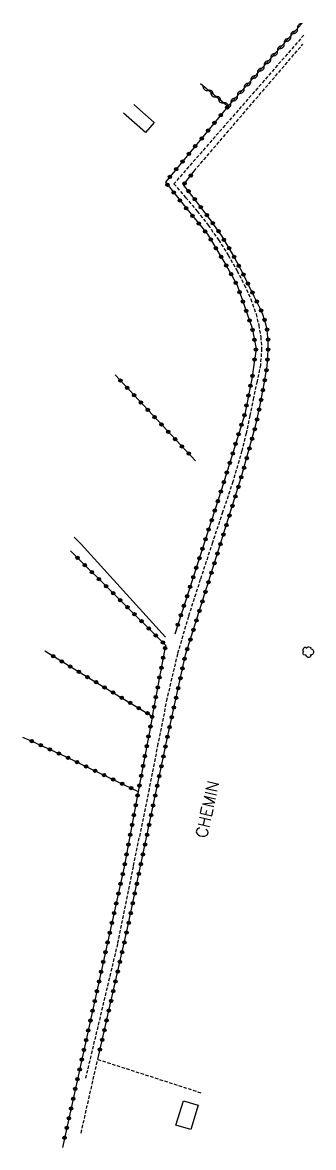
# Model space of a CAD drawing. Header units: millimetres. Extents: x 124000 to 124813, y 125000 to 125861.
# Drawn here: x 124199.4 to 124243, y 125058.3 to 125227 of the extents above; entities that cross this region are included whole.
import ezdxf

# ---------------------------------------------------------------- set-up
doc = ezdxf.new("R2010")
doc.units = ezdxf.units.MM
doc.linetypes.add('DASHED', pattern=[0.75, 0.5, -0.25])
doc.layers.get('0').update_dxf_attribs({"linetype": 'CONTINUOUS'})
for name, color, linetype in [('W0070', 7, 'DASHED'), ('W0104', 1, 'CONTINUOUS'), ('W0112', 1, 'DASHED'), ('W0300', 7, 'CONTINUOUS'), ('W0310', 3, 'CONTINUOUS'), ('W0323', 7, 'CONTINUOUS'), ('W0989', 7, 'CONTINUOUS')]:
    doc.layers.add(name, color=color, linetype=linetype)
doc.styles.get("Standard").update_dxf_attribs({"font": 'romans.shx', "width": 0.85})

# ---------------------------------------------------------------- blocks, each defined once
blk = doc.blocks.new('T300')
for p, q in [((-0.8, 0.51), (-0.86, 0.34)), ((-0.86, 0.34), (-0.86, 0.17)), ((-0.86, 0.17), (-0.74, 0.06)), ((-0.69, 0.63), (-0.8, 0.51)), ((-0.8, -0.06), (-0.74, 0.06)), ((-0.74, 0.06), (-0.69, 0.11)), ((-0.57, 0.69), (-0.69, 0.63)), ((-0.46, 0.69), (-0.57, 0.69)), ((-0.29, 0.63), (-0.46, 0.69)), ((-0.29, 0.63), (-0.17, 0.74)), ((-0.23, 0.57), (-0.29, 0.63)), ((-0.17, 0.74), (-0.06, 0.8)), ((-0.06, 0.8), (0.06, 0.8)), ((0.06, 0.8), (0.23, 0.74)), ((0.23, 0.74), (0.34, 0.63)), ((0.34, 0.63), (0.4, 0.51)), ((0.46, 0.46), (0.34, 0.46)), ((0.4, 0.51), (0.4, 0.46)), ((0.57, 0.4), (0.46, 0.46)), ((0.57, 0.4), (0.69, 0.29)), ((0.69, 0.29), (0.74, 0.17)), ((0.74, 0.06), (0.69, -0.17)), ((0.74, 0.17), (0.74, 0.06)), ((-0.8, -0.17), (-0.8, -0.06)), ((-0.8, -0.23), (-0.8, -0.17)), ((-0.74, -0.34), (-0.8, -0.23)), ((-0.69, -0.4), (-0.74, -0.34)), ((-0.51, -0.46), (-0.69, -0.4)), ((-0.4, -0.46), (-0.51, -0.46)), ((-0.4, -0.46), (-0.34, -0.46)), ((-0.34, -0.46), (-0.34, -0.4)), ((-0.34, -0.51), (-0.34, -0.46)), ((-0.29, -0.63), (-0.34, -0.51)), ((-0.17, -0.74), (-0.29, -0.63)), ((-0.06, -0.8), (-0.17, -0.74)), ((0.06, -0.8), (-0.06, -0.8)), ((0.17, -0.74), (0.06, -0.8)), ((0.23, -0.69), (0.17, -0.74)), ((0.29, -0.46), (0.23, -0.46)), ((0.29, -0.63), (0.23, -0.69)), ((0.46, -0.4), (0.29, -0.46)), ((0.34, -0.51), (0.29, -0.63)), ((0.34, -0.51), (0.34, -0.46)), ((0.57, -0.34), (0.46, -0.4)), ((0.63, -0.29), (0.57, -0.34)), ((0.69, -0.17), (0.63, -0.29))]:
    blk.add_line(p, q)
blk = doc.blocks.new('t323o')
at = {"color": 0, "linetype": 'Continuous'}
for radius in [0.25, 0.15]:
    blk.add_circle((0, 0), radius, dxfattribs=at)
blk = doc.blocks.new('t310o')
at = {"color": 0, "linetype": 'Continuous'}
for centre, start, end in [((-0.5, 0.38), 216.8699, 323.1304), ((0.5, -0.37), 36.8699, 143.1303)]:
    blk.add_arc(centre, 0.625, start, end, dxfattribs=at)

msp = doc.modelspace()

# ---------------------------------------------------------------- linework, layer by layer
at = {"layer": 'W0070'}
for points in [[(124241.59, 125225.15), (124241.59, 125225.15), (124231.75, 125213.89), (124222.1, 125202.85)], [(124222.1, 125202.85), (124223.85, 125200.8), (124225.6, 125198.75), (124227.25, 125196.64), (124228.8, 125194.43), (124230.25, 125192.15), (124231.58, 125189.81), (124232.66, 125187.7), (124233.65, 125185.55), (124234.42, 125183.33), (124234.83, 125181.62), (124235.13, 125179.88), (124235.26, 125178.13), (124235.08, 125175.66), (124234.94, 125175)], [(124234.94, 125175), (124234.57, 125173.2), (124234.02, 125170.73), (124233.5, 125168.07), (124232.93, 125165.41), (124232.29, 125162.78), (124230.95, 125158.16), (124229.41, 125153.6), (124227.88, 125149.03), (124226.06, 125143.48), (124224.27, 125137.93), (124222.64, 125132.33), (124221.06, 125125.62), (124219.71, 125118.84), (124218.38, 125112.07), (124215.99, 125100.45), (124213.64, 125088.83), (124208.85, 125068.7), (124208.85, 125068.7), (124208.85, 125068.7)]]:
    msp.add_lwpolyline(points, dxfattribs=at)
at = {"layer": 'W0104'}
for points in [[(124217.83, 125210.54), (124214.54, 125213.45)], [(124216.11, 125214.75), (124219.16, 125212.05), (124217.83, 125210.54)]]:
    msp.add_lwpolyline(points, dxfattribs=at)
msp.add_lwpolyline([(124225.76, 125064.63), (124224.65, 125060.99), (124222.41, 125061.67), (124223.52, 125065.31), (124225.76, 125064.63)], close=True, dxfattribs=at)
at = {"layer": 'W0112'}
for points in [[(124225.13, 125204.76), (124241.43, 125223.78)], [(124208.18, 125060.47), (124210.68, 125071.51)], [(124210.68, 125071.51), (124226.35, 125066.45)]]:
    msp.add_lwpolyline(points, dxfattribs=at)
at = {"layer": 'W0300'}
msp.add_lwpolyline([(124207.14, 125149.86), (124208.18, 125148.78), (124220.82, 125134.84)], dxfattribs=at)
at = {"layer": 'W0310'}
msp.add_lwpolyline([(124241.26, 125226.82), (124230.21, 125214.45), (124226.08, 125217.82)], dxfattribs=at)
at = {"layer": 'W0323'}
for points in [[(124230.21, 125214.45), (124220.84, 125203.08), (124224.02, 125199.1), (124227.15, 125195.27), (124229.91, 125190.67), (124231.59, 125187.62), (124233.86, 125181.21), (124234.42, 125178.09), (124234.01, 125175)], [(124235.99, 125175), (124236.07, 125175.49), (124236.24, 125177.89), (124236.24, 125178.87), (124236.21, 125179.86), (124236.1, 125180.83), (124235.93, 125181.65), (124235.7, 125182.46), (124235.43, 125183.25), (124235.05, 125184.16), (124234.61, 125185.04), (124234.16, 125185.93), (124232.64, 125189.02), (124231.03, 125192.08), (124229.27, 125195.04), (124227.45, 125197.65), (124225.49, 125200.17), (124223.54, 125202.7), (124225.13, 125204.76)], [(124210.68, 125071.51), (124215.16, 125091.2), (124221.07, 125119.6), (124223.84, 125132.2), (124228.2, 125146), (124232.25, 125158.94), (124234.4, 125166.7), (124234.69, 125168.04), (124234.97, 125169.38), (124235.24, 125170.73), (124235.69, 125173.1), (124235.99, 125175)], [(124234.01, 125175), (124233.85, 125173.83), (124232.73, 125168.31), (124229.26, 125156.98), (124222.22, 125135.27)], [(124213.3, 125174.18), (124225.35, 125161.27)], [(124206.6, 125147.77), (124220.85, 125133.66)], [(124202.73, 125132.78), (124205.59, 125131.03), (124210.01, 125128.34), (124214.43, 125125.67), (124218.86, 125123)], [(124220.85, 125133.66), (124218.86, 125123), (124218.72, 125122.23), (124216.76, 125111.71), (124214.66, 125100.4), (124205.39, 125058.3), (124205.39, 125058.3)], [(124199.4, 125119.83), (124200.36, 125119.44), (124205.86, 125116.93), (124211.31, 125114.32), (124216.76, 125111.71)]]:
    msp.add_lwpolyline(points, dxfattribs=at)

# ---------------------------------------------------------------- block references
at = {"layer": 'W0300'}
msp.add_blockref('T300', (124242.3, 125132.59), dxfattribs=at)
at = {"layer": 'W0310'}
for p, rotation in [((124240.65, 125226.13), 228.2390659870513), ((124239.65, 125225.01), 228.2390659870513), ((124237.65, 125222.78), 228.2390659870513), ((124238.65, 125223.89), 228.2390659870513), ((124236.65, 125221.66), 228.2390659870513), ((124234.65, 125219.42), 228.2390659870513), ((124235.65, 125220.54), 228.2390659870513), ((124233.65, 125218.3), 228.2390659870513), ((124227.24, 125216.87), 140.7733072416508), ((124228.4, 125215.92), 140.7733072416508), ((124231.65, 125216.06), 228.2390659870513), ((124232.65, 125217.18), 228.2390659870513), ((124229.56, 125214.98), 140.7733072416508), ((124230.65, 125214.94), 228.2390659870513)]:
    msp.add_blockref('t310o', p, dxfattribs=dict(at, rotation=rotation))
at = {"layer": 'W0323'}
for p, rotation in [((124229.13, 125213.13), 230.507588216768), ((124230.08, 125214.29), 230.507588216768), ((124228.17, 125211.97), 230.507588216768), ((124226.27, 125209.66), 230.507588216768), ((124227.22, 125210.82), 230.507588216768), ((124225.31, 125208.5), 230.507588216768), ((124223.4, 125206.19), 230.507588216768), ((124224.36, 125207.34), 230.507588216768), ((124222.45, 125205.03), 230.507588216768), ((124221.13, 125202.71), 308.6158913358503), ((124221.5, 125203.87), 230.507588216768), ((124223.7, 125202.9), 52.36033973293065), ((124224.62, 125204.09), 52.36033973293065), ((124222.07, 125201.54), 308.6158913358503), ((124224.3, 125201.72), 127.6813271414572), ((124223.01, 125200.36), 308.6158913358503), ((124225.22, 125200.53), 127.6813271414572), ((124226.14, 125199.34), 127.6955315517832), ((124223.94, 125199.19), 308.6158913358503), ((124224.89, 125198.03), 309.2902229835111), ((124227.05, 125198.16), 127.6955315517832), ((124225.84, 125196.87), 309.2902229835111), ((124227.94, 125196.94), 124.9536666536005), ((124226.79, 125195.71), 309.2902229835111), ((124227.63, 125194.47), 300.9948448520774), ((124228.8, 125195.72), 124.9536666536005), ((124229.61, 125194.46), 120.7068777034304), ((124228.4, 125193.18), 300.9948448520774), ((124230.38, 125193.17), 120.7068777034304), ((124229.18, 125191.9), 300.9948448520774), ((124231.14, 125191.87), 117.7825053192807), ((124229.95, 125190.61), 298.8432878487981), ((124230.67, 125189.3), 298.8432878487981), ((124231.83, 125190.55), 117.7825053192807), ((124232.53, 125189.22), 117.7825053192807), ((124231.39, 125187.98), 298.8432878487981), ((124233.2, 125187.88), 116.2681845099083), ((124231.95, 125186.6), 289.462923803422), ((124233.87, 125186.53), 116.2681845099083), ((124232.45, 125185.18), 289.462923803422), ((124234.54, 125185.19), 116.8753140977393), ((124232.95, 125183.77), 289.462923803422), ((124235.19, 125183.84), 112.7941923395451), ((124235.71, 125182.43), 105.4948485991861), ((124233.45, 125182.35), 289.462923803422), ((124233.91, 125180.93), 280.1590559959233), ((124236.07, 125180.98), 101.7682889318166), ((124234.17, 125179.45), 280.1590559959233), ((124236.22, 125179.49), 92.03503445706157), ((124234.4, 125177.97), 262.4126370625356), ((124236.24, 125177.99), 89.94177260161722), ((124234.2, 125176.49), 262.4126370625356), ((124236.14, 125176.49), 85.94494821127829), ((124233.87, 125174.02), 262.3860618754879), ((124235.97, 125174.87), 80.83670335826382), ((124214.09, 125173.33), 313.0348767829195), ((124233.59, 125172.55), 258.5603806050767), ((124235.73, 125173.39), 80.83670335826382), ((124215.11, 125172.23), 313.0348767829195), ((124216.14, 125171.14), 313.0348767829195), ((124233.29, 125171.08), 258.5603806050767), ((124235.46, 125171.91), 79.2799586404289), ((124217.16, 125170.04), 313.0348767829195), ((124218.18, 125168.94), 313.0348767829195), ((124232.99, 125169.61), 258.5603806050767), ((124234.88, 125168.97), 78.00156769508676), ((124235.18, 125170.44), 78.88695946361439), ((124219.21, 125167.85), 313.0348767829195), ((124232.68, 125168.15), 252.9687187637485), ((124234.57, 125167.5), 77.99287341198803), ((124220.23, 125166.75), 313.0348767829195), ((124221.26, 125165.65), 313.0348767829195), ((124232.24, 125166.71), 252.9687187637485), ((124234.22, 125166.04), 74.51967447780866), ((124222.28, 125164.56), 313.0348767829195), ((124231.8, 125165.28), 252.9687187637485), ((124233.82, 125164.6), 74.51967447780866), ((124223.3, 125163.46), 313.0348767829195), ((124224.33, 125162.37), 313.0348767829195), ((124230.92, 125162.41), 252.9687187637485), ((124231.36, 125163.84), 252.9687187637485), ((124233.42, 125163.15), 74.51967447780866), ((124230.48, 125160.97), 252.9687187637485), ((124233.02, 125161.71), 74.51967447780866), ((124230.04, 125159.54), 252.9687187637485), ((124232.21, 125158.82), 72.58622005643043), ((124232.62, 125160.26), 74.51967447780866), ((124229.61, 125158.11), 252.9687187637485), ((124231.77, 125157.39), 72.58622005643043), ((124229.16, 125156.67), 252.0349905040082), ((124231.32, 125155.95), 72.58622005643043), ((124228.24, 125153.82), 252.0349905040082), ((124228.7, 125155.25), 252.0349905040082), ((124230.87, 125154.52), 72.58622005643043), ((124227.77, 125152.39), 252.0349905040082), ((124230.42, 125153.09), 72.58622005643043), ((124227.31, 125150.97), 252.0349905040082), ((124229.97, 125151.66), 72.58622005643043), ((124226.85, 125149.54), 252.0349905040082), ((124229.07, 125148.8), 72.58622005643043), ((124229.52, 125150.23), 72.58622005643043), ((124226.38, 125148.11), 252.0349905040082), ((124228.62, 125147.37), 72.58622005643043), ((124207.67, 125146.72), 315.2720969374054), ((124208.73, 125145.66), 315.2720969374054), ((124225.92, 125146.68), 252.0349905040082), ((124228.17, 125145.94), 72.50124702877777), ((124209.8, 125144.6), 315.2720969374054), ((124225, 125143.83), 252.0349905040082), ((124225.46, 125145.26), 252.0349905040082), ((124227.72, 125144.5), 72.50124702877777), ((124210.86, 125143.55), 315.2720969374054), ((124211.93, 125142.49), 315.2720969374054), ((124224.53, 125142.4), 252.0349905040082), ((124227.27, 125143.07), 72.50124702877777), ((124213, 125141.44), 315.2720969374054), ((124214.06, 125140.38), 315.2720969374054), ((124224.07, 125140.98), 252.0349905040082), ((124226.82, 125141.64), 72.50124702877777), ((124215.13, 125139.33), 315.2720969374054), ((124223.61, 125139.55), 252.0349905040082), ((124225.92, 125138.78), 72.50124702877777), ((124226.37, 125140.21), 72.50124702877777), ((124216.19, 125138.27), 315.2720969374054), ((124217.26, 125137.22), 315.2720969374054), ((124223.15, 125138.12), 252.0349905040082), ((124225.47, 125137.35), 72.50124702877777), ((124218.32, 125136.16), 315.2720969374054), ((124222.68, 125136.7), 252.0349905040082), ((124225.02, 125135.92), 72.50124702877777), ((124219.39, 125135.1), 315.2720969374054), ((124220.45, 125134.05), 315.2720969374054), ((124224.57, 125134.49), 72.50124702877777), ((124204.01, 125131.99), 328.4309332753794), ((124220.77, 125133.22), 259.4413663727259), ((124224.11, 125133.06), 72.50124702877777), ((124205.29, 125131.21), 328.4309332753794), ((124206.57, 125130.43), 328.751154368184), ((124220.22, 125130.27), 259.4413663727259), ((124220.49, 125131.75), 259.4413663727259), ((124223.39, 125130.15), 77.6032577369768), ((124223.71, 125131.62), 77.6032577369768), ((124207.85, 125129.65), 328.751154368184), ((124209.14, 125128.87), 328.751154368184), ((124219.94, 125128.8), 259.4413663727259), ((124223.07, 125128.69), 77.6032577369768), ((124210.42, 125128.1), 328.8709073379852), ((124211.7, 125127.32), 328.8709073379852), ((124219.67, 125127.32), 259.4413663727259), ((124222.75, 125127.22), 77.6032577369768), ((124212.99, 125126.55), 328.8709073379852), ((124214.27, 125125.77), 328.8709073379852), ((124219.39, 125125.85), 259.4413663727259), ((124222.43, 125125.76), 77.6032577369768), ((124215.56, 125124.99), 328.8803938582495), ((124216.84, 125124.22), 328.8803938582495), ((124218.12, 125123.44), 328.8803938582495), ((124219.12, 125124.38), 259.4413663727259), ((124222.1, 125124.29), 77.6032577369768), ((124218.84, 125122.9), 259.4341267288144), ((124221.78, 125122.83), 77.6032577369768), ((124218.57, 125121.43), 259.4662034569038), ((124221.46, 125121.36), 77.6032577369768), ((124200.78, 125119.25), 335.4587076415558), ((124202.14, 125118.63), 335.4587076415558), ((124218.02, 125118.48), 259.4662034569038), ((124218.29, 125119.95), 259.4662034569038), ((124220.83, 125118.43), 78.23501365051925), ((124221.14, 125119.9), 77.6032577369768), ((124203.51, 125118), 335.4587076415558), ((124204.87, 125117.38), 335.4587076415558), ((124206.23, 125116.75), 334.4143771727417), ((124217.75, 125117), 259.4662034569038), ((124220.52, 125116.96), 78.23501365051925), ((124207.58, 125116.1), 334.4143771727417), ((124208.94, 125115.46), 334.4143771727417), ((124217.47, 125115.53), 259.4662034569038), ((124220.22, 125115.49), 78.23501365051925), ((124210.29, 125114.81), 334.4143771727417), ((124211.64, 125114.16), 334.4058270647712), ((124213, 125113.51), 334.4058270647712), ((124217.2, 125114.05), 259.4662034569038), ((124219.91, 125114.02), 78.23501365051925), ((124214.35, 125112.86), 334.4058270647712), ((124215.7, 125112.22), 334.4058270647712), ((124216.92, 125112.58), 259.4662034569038), ((124219.61, 125112.55), 78.23501365051925), ((124216.65, 125111.1), 259.4611580663619), ((124219.3, 125111.09), 78.23501365051925), ((124216.37, 125109.63), 259.4611580663619), ((124218.99, 125109.62), 78.23501365051925), ((124215.83, 125106.68), 259.4611580663619), ((124216.1, 125108.15), 259.4611580663619), ((124218.38, 125106.68), 78.23501365051925), ((124218.69, 125108.15), 78.23501365051925), ((124215.55, 125105.2), 259.4611580663619), ((124218.08, 125105.21), 78.23501365051925), ((124215.28, 125103.73), 259.4611580663619), ((124217.77, 125103.74), 78.23501365051925), ((124215, 125102.26), 259.4611580663619), ((124217.46, 125102.27), 78.23501365051925), ((124214.73, 125100.78), 259.4611580663619), ((124217.16, 125100.81), 78.23501365051925), ((124214.42, 125099.31), 257.5824255790263), ((124216.85, 125099.34), 78.23501365051925), ((124213.77, 125096.38), 257.5824255790263), ((124214.1, 125097.85), 257.5824255790263), ((124216.24, 125096.4), 78.23501365051925), ((124216.55, 125097.87), 78.23501365051925), ((124213.45, 125094.92), 257.5824255790263), ((124215.94, 125094.93), 78.23501365051925), ((124213.13, 125093.45), 257.5824255790263), ((124215.63, 125093.46), 78.23501365051925), ((124212.81, 125091.99), 257.5824255790263), ((124215.32, 125092), 78.23501365051925), ((124212.48, 125090.52), 257.5824255790263), ((124215.01, 125090.53), 77.18579485433638), ((124212.16, 125089.06), 257.5824255790263), ((124214.67, 125089.07), 77.18579485433638), ((124211.84, 125087.59), 257.5824255790263), ((124214.34, 125087.6), 77.18579485433638), ((124211.19, 125084.66), 257.5824255790263), ((124211.51, 125086.13), 257.5824255790263), ((124213.68, 125084.68), 77.18579485433638), ((124214.01, 125086.14), 77.18579485433638), ((124210.87, 125083.2), 257.5824255790263), ((124213.34, 125083.22), 77.18579485433638), ((124210.55, 125081.73), 257.5824255790263), ((124213.01, 125081.75), 77.18579485433638), ((124210.22, 125080.27), 257.5824255790263), ((124212.68, 125080.29), 77.18579485433638), ((124209.9, 125078.8), 257.5824255790263), ((124212.34, 125078.83), 77.18579485433638), ((124209.58, 125077.34), 257.5824255790263), ((124212.01, 125077.37), 77.18579485433638), ((124209.26, 125075.87), 257.5824255790263), ((124211.35, 125074.44), 77.18579485433638), ((124211.68, 125075.9), 77.18579485433638), ((124208.61, 125072.94), 257.5824255790263), ((124208.93, 125074.41), 257.5824255790263), ((124211.01, 125072.98), 77.18579485433638), ((124208.29, 125071.48), 257.5824255790263), ((124207.97, 125070.01), 257.5824255790263), ((124207.64, 125068.55), 257.5824255790263), ((124207.32, 125067.09), 257.5824255790263), ((124207, 125065.62), 257.5824255790263), ((124206.35, 125062.69), 257.5824255790263), ((124206.68, 125064.16), 257.5824255790263), ((124206.03, 125061.23), 257.5824255790263), ((124205.71, 125059.76), 257.5824255790263)]:
    msp.add_blockref('t323o', p, dxfattribs=dict(at, rotation=rotation))

# ---------------------------------------------------------------- texts
at = {"layer": 'W0989'}
msp.add_text('CHEMIN', height=1.75, rotation=77.4451, dxfattribs=at).set_placement((124227.02, 125104.61))

doc.saveas('drawing.dxf')
